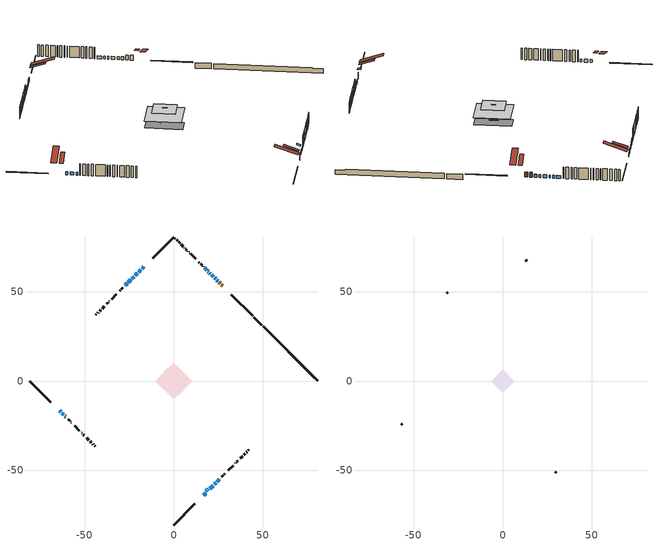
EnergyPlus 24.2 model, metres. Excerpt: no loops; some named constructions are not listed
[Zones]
conditioned space
 floor outside (Floor1 construction): -1.07,0 0,1.07 1.07,0 0,-1.07 z0.16
 floor adiabatic (AdiabaticFloorConstruction): -10.35,0 0,10.35 10.35,0 0,-10.35 z2.6
 floor foundation (Slab1 construction): -7.67,3.05 -3.05,7.67 7.67,-3.05 3.05,-7.67 z-2.13
 floor foundation (Slab1 construction 1): -2.7,0 0,2.7 2.7,0 0,-2.7 z-2.13
 wall outside (RimJoist1 construction): 0,-80.67 11.88,-68.79 / -80.67,0 -68.79,-11.88 / 0,80.67 -11.88,68.79 / 44.17,36.5 32.29,48.38 z0.16:0.46
 wall outside (AdiabaticWallConstruction 1): 27.42,53.25 26.62,54.05 / 25.96,54.71 25.35,55.32 z0.16:2.19
 wall outside (AdiabaticWallConstruction): -16.75,63.92 -17.76,62.92 z0.16:1.36; -18.41,62.26 -19.71,60.97 / -24.07,56.61 -25.36,55.31 / -26.02,54.66 -27.1,53.58 z0.16:2.23; -20.36,60.31 -21.56,59.11 / -22.21,58.46 -23.41,57.26 / -63.92,-16.75 -63.32,-17.35 / 24.7,55.98 24.1,56.58 / 23.44,57.23 22.84,57.83 / 22.19,58.49 21.18,59.49 / -62.67,-18 -61.66,-19.01 / 20.52,60.15 20.2,60.48 / -61.01,-19.67 -60.56,-20.11 / 19.54,61.13 19.18,61.49 / 18.53,62.15 17.23,63.44 / 20.27,-60.4 22.1,-58.57 / 22.76,-57.92 23.71,-56.96 z0.16:1.38; 16.75,-63.92 17.9,-62.77 z0.16:2.29; 24.37,-56.3 25.55,-55.12 z0.16:1
 wall outside (Wall10 construction): 26.21,-54.46 26.27,-54.4 / -59.91,-20.77 -59.85,-20.83 / -27.75,52.92 -27.81,52.86 / 16.58,64.1 16.52,64.16 z0.16:5.04
 wall outside (Wall11 construction): 26.93,-53.75 27.77,-52.91 / -59.19,-21.48 -58.35,-22.32 / -28.47,52.21 -29.31,51.37 / 15.86,64.81 15.02,65.65 z0.16:5.04
 wall outside (Wall12 construction): 28.42,-52.25 28.67,-52.01 / -57.69,-22.98 -57.45,-23.22 / -29.96,50.71 -30.21,50.47 / 14.36,66.31 14.12,66.55 z0.16:5.04
 wall outside (Wall1 construction): 30.6,-50.07 33.27,-47.4 / -55.52,-25.15 -52.85,-27.83 / -32.14,48.53 -34.81,45.86 / 12.19,68.49 9.52,71.16 z0.16:5.04
 wall outside (Wall2 construction): 33.93,-46.75 33.96,-46.71 / -52.19,-28.48 -52.15,-28.52 / -35.47,45.2 -35.5,45.17 / 8.86,71.81 8.82,71.85 z0.16:5.04
 wall outside (Wall3 construction): 34.62,-46.05 34.77,-45.9 / -51.5,-29.18 -51.34,-29.33 / -36.16,44.51 -36.31,44.36 / 8.17,72.51 8.01,72.66 z0.16:5.04
 wall outside (Wall4 construction): 35.43,-45.24 35.96,-44.71 / -50.69,-29.98 -50.15,-30.52 / -36.97,43.7 -37.51,43.17 / 7.36,73.32 6.82,73.85 z0.16:5.04
 wall outside (Wall5 construction): 36.62,-44.05 36.67,-44 / -49.5,-31.18 -49.44,-31.23 / -38.16,42.51 -38.21,42.46 / 6.16,74.51 6.11,74.56 z0.16:5.04
 wall outside (Wall6 construction): 37.33,-43.34 38.61,-42.06 / -48.79,-31.89 -47.5,-33.17 / -38.87,41.8 -40.15,40.52 / 5.46,75.22 4.17,76.5 z0.16:5.04
 wall outside (Wall7 construction): 39.27,-41.4 39.99,-40.69 / -46.85,-33.82 -46.13,-34.54 / -40.81,39.86 -41.53,39.14 / 3.52,77.16 2.8,77.87 z0.16:5.04
 wall outside (Wall8 construction): 40.64,-40.03 41.15,-39.52 / -45.47,-35.2 -44.96,-35.71 / -42.19,38.49 -42.69,37.98 / 2.14,78.53 1.63,79.04 z0.16:5.04
 wall outside (Wall9 construction): 41.81,-38.86 42.13,-38.54 / -44.31,-36.36 -43.99,-36.68 / -43.35,37.32 -43.67,37 / 0.98,79.7 0.66,80.02 z0.16:5.04
 wall foundation (FoundationWall1 construction): 50.01,30.66,-2.13 50.01,30.66,0.16 77.61,3.07,0.16 77.61,3.07,-0.14 80.67,0,-0.14 80.67,0,-2.13
 wall foundation (FoundationWall2 construction): 49.35,31.32 44.83,35.84 z-2.13:0.16
 window (WindowConstruction): -16.75,63.92 -17.76,62.92 z0.16:1.35
 window (WindowConstruction 6): -18.41,62.26 -19.71,60.97 z0.16:2.23
 window (WindowConstruction 7): -20.36,60.31 -21.56,59.11 z0.16:1.38
 window (WindowConstruction 8): -22.21,58.46 -23.41,57.26 z0.16:1.38
 window (WindowConstruction 9): -63.92,-16.75 -63.33,-17.35 z0.16:1.38
 window (WindowConstruction 10): 24.69,55.98 24.1,56.58 z0.16:1.38
 window (WindowConstruction 11): 23.44,57.23 22.84,57.83 z0.16:1.38
 window (WindowConstruction 12): -24.07,56.61 -25.36,55.31 z0.16:2.23
 window (WindowConstruction 1): -26.02,54.66 -27.09,53.58 z0.16:2.23
 window (WindowConstruction 13): 16.75,-63.92 17.9,-62.77 z0.16:2.29
 window (WindowConstruction 14): 22.19,58.49 21.18,59.49 z0.16:1.38
 window (WindowConstruction 15): -62.67,-18 -61.66,-19.01 z0.16:1.38
 window (WindowConstruction 17): 20.52,60.15 20.2,60.47 z0.16:1.38
 window (WindowConstruction 18): -61,-19.67 -60.56,-20.11 z0.16:1.38
 window (WindowConstruction 2): 19.54,61.13 19.18,61.49 z0.16:1.38
 window (WindowConstruction 3): 18.53,62.15 17.23,63.44 z0.16:1.38
 window (WindowConstruction 4): 20.27,-60.4 22.1,-58.57 z0.16:1.38
 window (WindowConstruction 16): 22.76,-57.92 23.71,-56.96 z0.16:1.38
 window (WindowConstruction 5): 24.37,-56.3 25.55,-55.12 z0.16:1
 door (Door): 27.42,53.25 26.62,54.05 z0.16:2.19
 door (Door 1): 25.96,54.71 25.35,55.32 z0.16:2.19
 ceiling adiabatic (AdiabaticFloorConstruction): 0,-10.35 10.35,0 0,10.35 -10.35,0 z2.6
 roof outside (Roof4 construction): 16.09,-64.58,5.04 11.73,-60.22,7.09 10.58,-61.37,7.09 14.94,-65.73,5.04; -64.58,-16.09,5.04 -60.22,-11.73,7.09 -61.37,-10.58,7.09 -65.73,-14.94,5.04; -16.09,64.58,5.04 -11.73,60.22,7.09 -10.58,61.37,7.09 -14.94,65.73,5.04; 28.08,52.59,5.04 23.72,48.23,7.09 24.87,47.09,7.09 29.23,51.44,5.04
 roof outside (AdiabaticRoofConstruction): 19.61,-61.06,5.04 18.61,-60.06,5.51 17.55,-61.11,5.51 18.56,-62.12,5.04
 skylight (SkylightConstruction): 19.61,-61.06,5.04 18.61,-60.06,5.51 17.56,-61.11,5.51 18.56,-62.12,5.04
attic - vented
 floor to conditioned space (Floor2 construction Reversed): -6.58,0 0,6.58 6.58,0 0,-6.58 z5.04
 floor to conditioned space (Floor3 construction Reversed): -1.37,0 0,1.37 1.37,0 0,-1.37 z5.04
 floor to conditioned space (Floor4 construction Reversed): -1.09,0 0,1.09 1.09,0 0,-1.09 z5.04
 wall outside (Wall15 construction): 29.32,-51.35 29.94,-50.73 / -56.79,-23.88 -56.17,-24.5 / -30.86,49.81 -31.48,49.19 / 13.46,67.21 12.84,67.83 z0.16:5.04
 roof outside (Roof1 construction): 14.29,-66.39,5.04 7.65,-59.75,8.16 5.91,-61.5,8.16 12.54,-68.13,5.04; -66.39,-14.29,5.04 -59.75,-7.65,8.16 -61.5,-5.91,8.16 -68.13,-12.54,5.04; -14.29,66.39,5.04 -7.65,59.75,8.16 -5.91,61.5,8.16 -12.54,68.13,5.04; 29.89,50.79,5.04 23.25,44.16,8.16 25,42.41,8.16 31.63,49.04,5.04
[Construction]
Floor2 construction: ceiling loosefill ins, ceiling stud and cavity, gypsum board
Floor3 construction: ceiling stud and cavity 1, gypsum board
Floor4 construction: ceiling stud and cavity 2, gypsum board
[EnergyManagementSystem:Sensor] Output:Variable or Output:Meter=Surface Inside Face Net Surface Thermal Radiation Heat Gain Energy
Name | Output:Variable or Output:Meter Index Key
s_surf_49 | Wall5:45
s_surf_5 | FoundationWall2
s_surf_50 | Wall6:135
s_surf_51 | Wall6:225
s_surf_52 | Wall6:315
s_surf_53 | Wall6:45
s_surf_54 | Wall7:135
s_surf_55 | Wall7:225
s_surf_56 | Wall7:315
s_surf_57 | Wall7:45
s_surf_58 | Wall8:135
s_surf_59 | Wall8:225
s_surf_6 | inferred conditioned ceiling
s_surf_60 | Wall8:315
s_surf_61 | Wall8:45
s_surf_62 | Wall9:135
s_surf_63 | Wall9:225
s_surf_64 | Wall9:315
s_surf_65 | Wall9:45
s_surf_7 | inferred conditioned floor
s_surf_8 | RimJoist1:135
s_surf_9 | RimJoist1:225
[EnergyManagementSystem:Actuator]
Name | Actuated Component Unique | Actuated Component Type | Actuated Component Control Type
fridge_schedule_act | fridge schedule | Schedule:Constant | Schedule Value
infil_flow_act | infil flow | Zone Infiltration | Air Exchange Flow Rate
mech_vent_house_fan_cfis_act | mech vent house fan cfis | ElectricEquipment | Electricity Rate
mech_vent_house_fan_latent_load_act | mech vent house fan latent load | OtherEquipment | Power Level
mech_vent_house_fan_sensible_load_act | mech vent house fan sensible load | OtherEquipment | Power Level
natural_vent_flow_act | natural vent flow | Zone Infiltration | Air Exchange Flow Rate
water_heater_ec_adj_act | water heater energy adjustment1 | OtherEquipment | Power Level
whole_house_fan_act | whole house fan | ElectricEquipment | Electricity Rate
whole_house_fan_flow_act | whole house fan flow | Zone Infiltration | Air Exchange Flow Rate
whole_house_fan_mix_act | whole house fan mix | ZoneMixing | Air Exchange Flow Rate
[EnergyManagementSystem:Program]
central_ac_and_furnace_supply_fan_disaggregate_program: Set central_ac_and_furnace_supply_fan_clg = 0; If central_ac_and_furnace_clg_coil_s > 0; Set central_ac_and_furnace_supply_fan_clg = central_ac_and_furnace_supply_fan_s; EndIf
central_ac_and_furnace_supply_fan_disaggregate_program_1: Set central_ac_and_furnace_supply_fan_primary_htg = 0; If central_ac_and_furnace_htg_coil_s > 0; Set central_ac_and_furnace_supply_fan_primary_htg = central_ac_and_furnace_supply_fan_s_1; EndIf
component_loads_program: Set loads_htg_walls = 0; Set loads_htg_rim_joists = 0; Set loads_htg_foundation_walls = 0; Set loads_htg_floors = 0; Set loads_htg_slabs = 0; Set loads_htg_ceilings = 0; Set loads_htg_roofs = 0; Set loads_htg_windows_conduction = 0; Set loads_htg_windows_solar = 0; Set loads_htg_doors = 0; Set loads_htg_skylights_conduction = 0; Set loads_htg_skylights_solar = 0; Set loads_htg_internal_mass = 0; Set loads_htg_intgains = 0; Set loads_htg_lighting = 0; Set loads_htg_infil = 0; Set loads_htg_mechvent = 0; Set loads_htg_natvent = 0; Set loads_htg_whf = 0; Set loads_htg_ducts = 0; Set loads_clg_walls = 0; Set loads_clg_rim_joists = 0; Set loads_clg_foundation_walls = 0; Set loads_clg_floors = 0; Set loads_clg_slabs = 0; Set loads_clg_ceilings = 0; Set loads_clg_roofs = 0; Set loads_clg_windows_conduction = 0; Set loads_clg_windows_solar = 0; Set loads_clg_doors = 0; Set loads_clg_skylights_conduction = 0; Set loads_clg_skylights_solar = 0; Set loads_clg_internal_mass = 0; Set loads_clg_intgains = 0; Set loads_clg_lighting = 0; Set loads_clg_infil = 0; Set loads_clg_mechvent = 0; Set loads_clg_natvent = 0; Set loads_clg_whf = 0; Set loads_clg_ducts = 0; Set hr_walls = 0; Set hr_walls = hr_walls + s_conv_18 + s_ig_18 + s_sol_18 + s_lgt_18 + s_surf_18; Set hr_walls = hr_walls + s_conv_19 + s_ig_19 + s_sol_19 + s_lgt_19 + s_surf_19; Set hr_walls = hr_walls + s_conv_20 + s_ig_20 + s_sol_20 + s_lgt_20 + s_surf_20; Set hr_walls = hr_walls + s_conv_21 + s_ig_21 + s_sol_21 + s_lgt_21 + s_surf_21; Set hr_walls = hr_walls + s_conv_22 + s_ig_22 + s_sol_22 + s_lgt_22 + s_surf_22; Set hr_walls = hr_walls + s_conv_23 + s_ig_23 + s_sol_23 + s_lgt_23 + s_surf_23; Set hr_walls = hr_walls + s_conv_24 + s_ig_24 + s_sol_24 + s_lgt_24 + s_surf_24; Set hr_walls = hr_walls + s_conv_25 + s_ig_25 + s_sol_25 + s_lgt_25 + s_surf_25; Set hr_walls = hr_walls + s_conv_26 + s_ig_26 + s_sol_26 + s_lgt_26 + s_surf_26; Set hr_walls = hr_walls + s_conv_27 + s_ig_27 + s_sol_27 + s_lgt_27 + s_surf_27; Set hr_walls = hr_walls + s_conv_28 + s_ig_28 + s_sol_28 + s_lgt_28 + s_surf_28; Set hr_walls = hr_walls + s_conv_29 + s_ig_29 + s_sol_29 + s_lgt_29 + s_surf_29; Set hr_walls = hr_walls + s_conv_30 + s_ig_30 + s_sol_30 + s_lgt_30 + s_surf_30; Set hr_walls = hr_walls + s_conv_31 + s_ig_31 + s_sol_31 + s_lgt_31 + s_surf_31; Set hr_walls = hr_walls + s_conv_32 + s_ig_32 + s_sol_32 + s_lgt_32 + s_surf_32; Set hr_walls = hr_walls + s_conv_33 + s_ig_33 + s_sol_33 + s_lgt_33 + s_surf_33; Set hr_walls = hr_walls + s_conv_34 + s_ig_34 + s_sol_34 + s_lgt_34 + s_surf_34; Set hr_walls = hr_walls + s_conv_35 + s_ig_35 + s_sol_35 + s_lgt_35 + s_surf_35; Set hr_walls = hr_walls + s_conv_36 + s_ig_36 + s_sol_36 + s_lgt_36 + s_surf_36; Set hr_walls = hr_walls + s_conv_37 + s_ig_37 + s_sol_37 + s_lgt_37 + s_surf_37; Set hr_walls = hr_walls + s_conv_38 + s_ig_38 + s_sol_38 + s_lgt_38 + s_surf_38; Set hr_walls = hr_walls + s_conv_39 + s_ig_39 + s_sol_39 + s_lgt_39 + s_surf_39; Set hr_walls = hr_walls + s_conv_40 + s_ig_40 + s_sol_40 + s_lgt_40 + s_surf_40; Set hr_walls = hr_walls + s_conv_41 + s_ig_41 + s_sol_41 + s_lgt_41 + s_surf_41; Set hr_walls = hr_walls + s_conv_42 + s_ig_42 + s_sol_42 + s_lgt_42 + s_surf_42; Set hr_walls = hr_walls + s_conv_43 + s_ig_43 + s_sol_43 + s_lgt_43 + s_surf_43; Set hr_walls = hr_walls + s_conv_44 + s_ig_44 + s_sol_44 + s_lgt_44 + s_surf_44; Set hr_walls = hr_walls + s_conv_45 + s_ig_45 + s_sol_45 + s_lgt_45 + s_surf_45; Set hr_walls = hr_walls + s_conv_46 + s_ig_46 + s_sol_46 + s_lgt_46 + s_surf_46; Set hr_walls = hr_walls + s_conv_47 + s_ig_47 + s_sol_47 + s_lgt_47 + s_surf_47; Set hr_walls = hr_walls + s_conv_48 + s_ig_48 + s_sol_48 + s_lgt_48 + s_surf_48; Set hr_walls = hr_walls + s_conv_49 + s_ig_49 + s_sol_49 + s_lgt_49 + s_surf_49; Set hr_walls = hr_walls + s_conv_50 + s_ig_50 + s_sol_50 + s_lgt_50 + s_surf_50; Set hr_walls = hr_walls + s_conv_51 + s_ig_51 + s_sol_51 + s_lgt_51 + s_surf_51; Set hr_walls = hr_walls + s_conv_52 + s_ig_52 + s_sol_52 + s_lgt_52 + s_surf_52; Set hr_walls = hr_walls + s_conv_53 + s_ig_53 + s_sol_53 + s_lgt_53 + s_surf_53; Set hr_walls = hr_walls + s_conv_54 + s_ig_54 + s_sol_54 + s_lgt_54 + s_surf_54; Set hr_walls = hr_walls + s_conv_55 + s_ig_55 + s_sol_55 + s_lgt_55 + s_surf_55; Set hr_walls = hr_walls + s_conv_56 + s_ig_56 + s_sol_56 + s_lgt_56 + s_surf_56; Set hr_walls = hr_walls + s_conv_57 + s_ig_57 + s_sol_57 + s_lgt_57 + s_surf_57; Set hr_walls = hr_walls + s_conv_58 + s_ig_58 + s_sol_58 + s_lgt_58 + s_surf_58; Set hr_walls = hr_walls + s_conv_59 + s_ig_59 + s_sol_59 + s_lgt_59 + s_surf_59; Set hr_walls = hr_walls + s_conv_60 + s_ig_60 + s_sol_60 + s_lgt_60 + s_surf_60; Set hr_walls = hr_walls + s_conv_61 + s_ig_61 + s_sol_61 + s_lgt_61 + s_surf_61; Set hr_walls = hr_walls + s_conv_62 + s_ig_62 + s_sol_62 + s_lgt_62 + s_surf_62; Set hr_walls = hr_walls + s_conv_63 + s_ig_63 + s_sol_63 + s_lgt_63 + s_surf_63; Set hr_walls = hr_walls + s_conv_64 + s_ig_64 + s_sol_64 + s_lgt_64 + s_surf_64; Set hr_walls = hr_walls + s_conv_65 + s_ig_65 + s_sol_65 + s_lgt_65 + s_surf_65; Set hr_rim_joists = 0; Set hr_rim_joists = hr_rim_joists + s_conv_8 + s_ig_8 + s_sol_8 + s_lgt_8 + s_surf_8; Set hr_rim_joists = hr_rim_joists + s_conv_9 + s_ig_9 + s_sol_9 + s_lgt_9 + s_surf_9; Set hr_rim_joists = hr_rim_joists + s_conv_10 + s_ig_10 + s_sol_10 + s_lgt_10 + s_surf_10; Set hr_rim_joists = hr_rim_joists + s_conv_11 + s_ig_11 + s_sol_11 + s_lgt_11 + s_surf_11; Set hr_foundation_walls = 0; Set hr_foundation_walls = hr_foundation_walls + s_conv_4 + s_ig_4 + s_sol_4 + s_lgt_4 + s_surf_4; Set hr_foundation_walls = hr_foundation_walls + s_conv_5 + s_ig_5 + s_sol_5 + s_lgt_5 + s_surf_5; Set hr_floors = 0; Set hr_floors = hr_floors + s_conv + s_ig + s_sol + s_lgt + s_surf; Set hr_slabs = 0; Set hr_slabs = hr_slabs + s_conv_16 + s_ig_16 + s_sol_16 + s_lgt_16 + s_surf_16; Set hr_slabs = hr_slabs + s_conv_17 + s_ig_17 + s_sol_17 + s_lgt_17 + s_surf_17; Set hr_ceilings = 0; Set hr_ceilings = hr_ceilings + s_conv_1 + s_ig_1 + s_sol_1 + s_lgt_1 + s_surf_1; Set hr_ceilings = hr_ceilings + s_conv_2 + s_ig_2 + s_sol_2 + s_lgt_2 + s_surf_2; Set hr_ceilings = hr_ceilings + s_conv_3 + s_ig_3 + s_sol_3 + s_lgt_3 + s_surf_3; Set hr_roofs = 0; Set hr_roofs = hr_roofs + s_conv_12 + s_ig_12 + s_sol_12 + s_lgt_12 + s_surf_12; Set hr_roofs = hr_roofs + s_conv_13 + s_ig_13 + s_sol_13 + s_lgt_13 + s_surf_13; Set hr_roofs = hr_roofs + s_conv_14 + s_ig_14 + s_sol_14 + s_lgt_14 + s_surf_14; Set hr_roofs = hr_roofs + s_conv_15 + s_ig_15 + s_sol_15 + s_lgt_15 + s_surf_15; Set hr_windows_conduction = 0; Set hr_windows_conduction = hr_windows_conduction + ss_conv_2; Set hr_windows_conduction = hr_windows_conduction + ss_ig_2; Set hr_windows_conduction = hr_windows_conduction + ss_surf_2; Set hr_windows_conduction = hr_windows_conduction + ss_conv_3; Set hr_windows_conduction = hr_windows_conduction + ss_ig_3; Set hr_windows_conduction = hr_windows_conduction + ss_surf_3; Set hr_windows_conduction = hr_windows_conduction + ss_conv_4; Set hr_windows_conduction = hr_windows_conduction + ss_ig_4; Set hr_windows_conduction = hr_windows_conduction + ss_surf_4; Set hr_windows_conduction = hr_windows_conduction + ss_conv_5; Set hr_windows_conduction = hr_windows_conduction + ss_ig_5; Set hr_windows_conduction = hr_windows_conduction + ss_surf_5; Set hr_windows_conduction = hr_windows_conduction + ss_conv_6; Set hr_windows_conduction = hr_windows_conduction + ss_ig_6; Set hr_windows_conduction = hr_windows_conduction + ss_surf_6; Set hr_windows_conduction = hr_windows_conduction + ss_conv_7; Set hr_windows_conduction = hr_windows_conduction + ss_ig_7; Set hr_windows_conduction = hr_windows_conduction + ss_surf_7; Set hr_windows_conduction = hr_windows_conduction + ss_conv_8; Set hr_windows_conduction = hr_windows_conduction + ss_ig_8; Set hr_windows_conduction = hr_windows_conduction + ss_surf_8; Set hr_windows_conduction = hr_windows_conduction + ss_conv_9; Set hr_windows_conduction = hr_windows_conduction + ss_ig_9; Set hr_windows_conduction = hr_windows_conduction + ss_surf_9; Set hr_windows_conduction = hr_windows_conduction + ss_conv_10; Set hr_windows_conduction = hr_windows_conduction + ss_ig_10; Set hr_windows_conduction = hr_windows_conduction + ss_surf_10; Set hr_windows_conduction = hr_windows_conduction + ss_conv_11; Set hr_windows_conduction = hr_windows_conduction + ss_ig_11; Set hr_windows_conduction = hr_windows_conduction + ss_surf_11; Set hr_windows_conduction = hr_windows_conduction + ss_conv_12; Set hr_windows_conduction = hr_windows_conduction + ss_ig_12; Set hr_windows_conduction = hr_windows_conduction + ss_surf_12; Set hr_windows_conduction = hr_windows_conduction + ss_conv_13; Set hr_windows_conduction = hr_windows_conduction + ss_ig_13; Set hr_windows_conduction = hr_windows_conduction + ss_surf_13; Set hr_windows_conduction = hr_windows_conduction + ss_conv_15; Set hr_windows_conduction = hr_windows_conduction + ss_ig_15; Set hr_windows_conduction = hr_windows_conduction + ss_surf_15; Set hr_windows_conduction = hr_windows_conduction + ss_conv_16; Set hr_windows_conduction = hr_windows_conduction + ss_ig_16; Set hr_windows_conduction = hr_windows_conduction + ss_surf_16; Set hr_windows_conduction = hr_windows_conduction + ss_conv_17; Set hr_windows_conduction = hr_windows_conduction + ss_ig_17; Set hr_windows_conduction = hr_windows_conduction + ss_surf_17; Set hr_windows_conduction = hr_windows_conduction + ss_conv_18; Set hr_windows_conduction = hr_windows_conduction + ss_ig_18; Set hr_windows_conduction = hr_windows_conduction + ss_surf_18; Set hr_windows_conduction = hr_windows_conduction + ss_conv_19; Set hr_windows_conduction = hr_windows_conduction + ss_ig_19; Set hr_windows_conduction = hr_windows_conduction + ss_surf_19; Set hr_windows_conduction = hr_windows_conduction + ss_conv_20; Set hr_windows_conduction = hr_windows_conduction + ss_ig_20; Set hr_windows_conduction = hr_windows_conduction + ss_surf_20; Set hr_windows_conduction = hr_windows_conduction + ss_conv_21; Set hr_windows_conduction = hr_windows_conduction + ss_ig_21; Set hr_windows_conduction = hr_windows_conduction + ss_surf_21; Set hr_windows_solar = 0; Set hr_windows_solar = hr_windows_solar - ss_trans_in * ZoneTimestep * 3600 + ss_back_out * ZoneTimestep * 3600 + ss_trans_out * ZoneTimestep * 3600; Set hr_windows_solar = hr_windows_solar - ss_trans_in_1 * ZoneTimestep * 3600 + ss_back_out_1 * ZoneTimestep * 3600 + ss_trans_out_1 * ZoneTimestep * 3600; Set hr_windows_solar = hr_windows_solar - ss_trans_in_2 * ZoneTimestep * 3600 + ss_back_out_2 * ZoneTimestep * 3600 + ss_trans_out_2 * ZoneTimestep * 3600; Set hr_windows_solar = hr_windows_solar - ss_trans_in_3 * ZoneTimestep * 3600 + ss_back_out_3 * ZoneTimestep * 3600 + ss_trans_out_3 * ZoneTimestep * 3600; Set hr_windows_solar = hr_windows_solar - ss_trans_in_4 * ZoneTimestep * 3600 + ss_back_out_4 * ZoneTimestep * 3600 + ss_trans_out_4 * ZoneTimestep * 3600; Set hr_windows_solar = hr_windows_solar - ss_trans_in_5 * ZoneTimestep * 3600 + ss_back_out_5 * ZoneTimestep * 3600 + ss_trans_out_5 * ZoneTimestep * 3600; Set hr_windows_solar = hr_windows_solar - ss_trans_in_6 * ZoneTimestep * 3600 + ss_back_out_6 * ZoneTimestep * 3600 + ss_trans_out_6 * ZoneTimestep * 3600; Set hr_windows_solar = hr_windows_solar - ss_trans_in_7 * ZoneTimestep * 3600 + ss_back_out_7 * ZoneTimestep * 3600 + ss_trans_out_7 * ZoneTimestep * 3600; Set hr_windows_solar = hr_windows_solar - ss_trans_in_8 * ZoneTimestep * 3600 + ss_back_out_8 * ZoneTimestep * 3600 + ss_trans_out_8 * ZoneTimestep * 3600; Set hr_windows_solar = hr_windows_solar - ss_trans_in_9 * ZoneTimestep * 3600 + ss_back_out_9 * ZoneTimestep * 3600 + ss_trans_out_9 * ZoneTimestep * 3600; Set hr_windows_solar = hr_windows_solar - ss_trans_in_10 * ZoneTimestep * 3600 + ss_back_out_10 * ZoneTimestep * 3600 + ss_trans_out_10 * ZoneTimestep * 3600; Set hr_windows_solar = hr_windows_solar - ss_trans_in_11 * ZoneTimestep * 3600 + ss_back_out_11 * ZoneTimestep * 3600 + ss_trans_out_11 * ZoneTimestep * 3600; Set hr_windows_solar = hr_windows_solar - ss_trans_in_13 * ZoneTimestep * 3600 + ss_back_out_13 * ZoneTimestep * 3600 + ss_trans_out_13 * ZoneTimestep * 3600; Set hr_windows_solar = hr_windows_solar - ss_trans_in_14 * ZoneTimestep * 3600 + ss_back_out_14 * ZoneTimestep * 3600 + ss_trans_out_14 * ZoneTimestep * 3600; Set hr_windows_solar = hr_windows_solar - ss_trans_in_15 * ZoneTimestep * 3600 + ss_back_out_15 * ZoneTimestep * 3600 + ss_trans_out_15 * ZoneTimestep * 3600; Set hr_windows_solar = hr_windows_solar - ss_trans_in_16 * ZoneTimestep * 3600 + ss_back_out_16 * ZoneTimestep * 3600 + ss_trans_out_16 * ZoneTimestep * 3600; Set hr_windows_solar = hr_windows_solar - ss_trans_in_17 * ZoneTimestep * 3600 + ss_back_out_17 * ZoneTimestep * 3600 + ss_trans_out_17 * ZoneTimestep * 3600; Set hr_windows_solar = hr_windows_solar - ss_trans_in_18 * ZoneTimestep * 3600 + ss_back_out_18 * ZoneTimestep * 3600 + ss_trans_out_18 * ZoneTimestep * 3600; Set hr_windows_solar = hr_windows_solar - ss_trans_in_19 * ZoneTimestep * 3600 + ss_back_out_19 * ZoneTimestep * 3600 + ss_trans_out_19 * ZoneTimestep * 3600; Set hr_doors = 0; Set hr_doors = hr_doors + ss_sol; Set hr_doors = hr_doors + ss_lgt; Set hr_doors = hr_doors + ss_conv; Set hr_doors = hr_doors + ss_ig; Set hr_doors = hr_doors + ss_surf; Set hr_doors = hr_doors + ss_sol_1; Set hr_doors = hr_doors + ss_lgt_1; Set hr_doors = hr_doors + ss_conv_1; Set hr_doors = hr_doors + ss_ig_1; Set hr_doors = hr_doors + ss_surf_1; Set hr_skylights_conduction = 0; Set hr_skylights_conduction = hr_skylights_conduction + ss_conv_14; Set hr_skylights_conduction = hr_skylights_conduction + ss_ig_14; Set hr_skylights_conduction = hr_skylights_conduction + ss_surf_14; Set hr_skylights_solar = 0; Set hr_skylights_solar = hr_skylights_solar - ss_trans_in_12 * ZoneTimestep * 3600 + ss_back_out_12 * ZoneTimestep * 3600 + ss_trans_out_12 * ZoneTimestep * 3600; Set hr_internal_mass = 0; Set hr_internal_mass = hr_internal_mass + s_conv_6 + s_ig_6 + s_sol_6 + s_lgt_6 + s_surf_6; Set hr_internal_mass = hr_internal_mass + s_conv_7 + s_ig_7 + s_sol_7 + s_lgt_7 + s_surf_7; Set hr_internal_mass = hr_internal_mass + im_conv + im_ig + im_sol + im_lgt + im_surf; Set hr_internal_mass = hr_internal_mass + im_conv_1 + im_ig_1 + im_sol_1 + im_lgt_1 + im_surf_1; Set hr_intgains = 0; Set hr_intgains = hr_intgains - ig_ee_conv - ig_ee_rad - ig_ee_conv_1 - ig_ee_rad_1 - ig_ee_conv_2 - ig_ee_rad_2 - ig_ee_conv_3 - ig_ee_rad_3 - ig_ee_conv_4 - ig_ee_rad_4 - ig_ee_conv_5 - ig_ee_rad_5 - ig_ee_conv_6 - ig_ee_rad_6 - ig_oe_conv - ig_oe_rad - ig_oe_conv_1 - ig_oe_rad_1 - ig_oe_conv_2 - ig_oe_rad_2 - ig_oe_conv_3 - ig_oe_rad_3 - ig_oe_conv_4 - ig_oe_rad_4 - ig_ppl_conv - ig_ppl_rad; Set hr_lighting = 0; Set hr_lighting = hr_lighting - ig_lgt_conv - ig_lgt_rad - ig_lgt_vis; Set hr_infil = 0; Set hr_infil = hr_infil - airflow_gain + airflow_loss; Set hr_natvent = 0; Set hr_natvent = hr_natvent - airflow_gain_1 + airflow_loss_1; Set hr_whf = 0; Set hr_whf = hr_whf - airflow_gain_2 + airflow_loss_2; Set hr_mechvent = 0; Set hr_mechvent = hr_mechvent - mv_conv - mv_rad - mv_conv_1 - mv_rad_1 - mv_conv_2 - mv_rad_2 - mv_conv_3 - mv_rad_3 - mv_conv_4 - mv_rad_4 - mv_conv_5 - mv_rad_5 - mv_conv_6 - mv_rad_6 - mv_conv_7 - mv_rad_7; Set hr_ducts = 0; Set hr_intgains = hr_intgains + dhw_loss * (0.64*(1-dhw_rtf) + 1.0*dhw_rtf); Set htg_mode = 0; Set clg_mode = 0; If (htg_load_cond > 0); Set htg_mode = 1.0; ElseIf (clg_load_cond > 0); Set clg_mode = 1.0; Else; Set htg_season = 0; Set clg_season = 0; If ((DayOfYear >= 1) && (DayOfYear <= 365)); Set clg_season = 1; EndIf; If ((DayOfYear >= 1) && (DayOfYear <= 365)); Set htg_season = 1; EndIf; If ((airflow_gain_1 <> 0) || (airflow_loss_1 <> 0)) && (clg_season == 1); Set clg_mode = 1.0; ElseIf ((airflow_gain_2 <> 0) || (airflow_loss_2 <> 0)) && (clg_season == 1); Set clg_mode = 1.0; Else; Set Tmid_setpoint = (htg_sp_s_1 + clg_sp_s_1) / 2; If (tin_s_1 > Tmid_setpoint) && (clg_season == 1); Set clg_mode = 1.0; ElseIf (tin_s_1 < Tmid_setpoint) && (htg_season == 1); Set htg_mode = 1.0; EndIf; EndIf; EndIf; Set loads_htg_walls = loads_htg_walls + (hr_walls * htg_mode * 1); Set loads_htg_rim_joists = loads_htg_rim_joists + (hr_rim_joists * htg_mode * 1); Set loads_htg_foundation_walls = loads_htg_foundation_walls + (hr_foundation_walls * htg_mode * 1); Set loads_htg_floors = loads_htg_floors + (hr_floors * htg_mode * 1); Set loads_htg_slabs = loads_htg_slabs + (hr_slabs * htg_mode * 1); Set loads_htg_ceilings = loads_htg_ceilings + (hr_ceilings * htg_mode * 1); Set loads_htg_roofs = loads_htg_roofs + (hr_roofs * htg_mode * 1); Set loads_htg_windows_conduction = loads_htg_windows_conduction + (hr_windows_conduction * htg_mode * 1); Set loads_htg_windows_solar = loads_htg_windows_solar + (hr_windows_solar * htg_mode * 1); Set loads_htg_doors = loads_htg_doors + (hr_doors * htg_mode * 1); Set loads_htg_skylights_conduction = loads_htg_skylights_conduction + (hr_skylights_conduction * htg_mode * 1); Set loads_htg_skylights_solar = loads_htg_skylights_solar + (hr_skylights_solar * htg_mode * 1); Set loads_htg_internal_mass = loads_htg_internal_mass + (hr_internal_mass * htg_mode * 1); Set loads_htg_intgains = loads_htg_intgains + (hr_intgains * htg_mode * 1); Set loads_htg_lighting = loads_htg_lighting + (hr_lighting * htg_mode * 1); Set loads_htg_infil = loads_htg_infil + (hr_infil * htg_mode * 1); Set loads_htg_mechvent = loads_htg_mechvent + (hr_mechvent * htg_mode * 1); Set loads_htg_natvent = loads_htg_natvent + (hr_natvent * htg_mode * 1); Set loads_htg_whf = loads_htg_whf + (hr_whf * htg_mode * 1); Set loads_htg_ducts = loads_htg_ducts + (hr_ducts * htg_mode * 1); Set loads_clg_walls = loads_clg_walls + (-hr_walls * clg_mode * 1); Set loads_clg_rim_joists = loads_clg_rim_joists + (-hr_rim_joists * clg_mode * 1); Set loads_clg_foundation_walls = loads_clg_foundation_walls + (-hr_foundation_walls * clg_mode * 1); Set loads_clg_floors = loads_clg_floors + (-hr_floors * clg_mode * 1); Set loads_clg_slabs = loads_clg_slabs + (-hr_slabs * clg_mode * 1); Set loads_clg_ceilings = loads_clg_ceilings + (-hr_ceilings * clg_mode * 1); Set loads_clg_roofs = loads_clg_roofs + (-hr_roofs * clg_mode * 1); Set loads_clg_windows_conduction = loads_clg_windows_conduction + (-hr_windows_conduction * clg_mode * 1); Set loads_clg_windows_solar = loads_clg_windows_solar + (-hr_windows_solar * clg_mode * 1); Set loads_clg_doors = loads_clg_doors + (-hr_doors * clg_mode * 1); Set loads_clg_skylights_conduction = loads_clg_skylights_conduction + (-hr_skylights_conduction * clg_mode * 1); Set loads_clg_skylights_solar = loads_clg_skylights_solar + (-hr_skylights_solar * clg_mode * 1); Set loads_clg_internal_mass = loads_clg_internal_mass + (-hr_internal_mass * clg_mode * 1); Set loads_clg_intgains = loads_clg_intgains + (-hr_intgains * clg_mode * 1); Set loads_clg_lighting = loads_clg_lighting + (-hr_lighting * clg_mode * 1); Set loads_clg_infil = loads_clg_infil + (-hr_infil * clg_mode * 1); Set loads_clg_mechvent = loads_clg_mechvent + (-hr_mechvent * clg_mode * 1); Set loads_clg_natvent = loads_clg_natvent + (-hr_natvent * clg_mode * 1); Set loads_clg_whf = loads_clg_whf + (-hr_whf * clg_mode * 1); Set loads_clg_ducts = loads_clg_ducts + (-hr_ducts * clg_mode * 1)
fridge_schedule_program: Set Tin = fridge_tin_s*(9.0/5.0)+32.0; Set fridge_schedule_act = 0; If (Hour == 0); Set fridge_schedule_act = (-0.487+0.019*Tin); ElseIf (Hour == 1); Set fridge_schedule_act = (-0.34+0.016*Tin); ElseIf (Hour == 2); Set fridge_schedule_act = (-0.37+0.017*Tin); ElseIf (Hour == 3); Set fridge_schedule_act = (-0.361+0.016*Tin); ElseIf (Hour == 4); Set fridge_schedule_act = (-0.515+0.018*Tin); ElseIf (Hour == 5); Set fridge_schedule_act = (-0.684+0.021*Tin); ElseIf (Hour == 6); Set fridge_schedule_act = (-0.471+0.019*Tin); ElseIf (Hour == 7); Set fridge_schedule_act = (-0.159+0.015*Tin); ElseIf (Hour == 8); Set fridge_schedule_act = (-0.079+0.015*Tin); ElseIf (Hour == 9); Set fridge_schedule_act = (-0.417+0.019*Tin); ElseIf (Hour == 10); Set fridge_schedule_act = (-0.411+0.018*Tin); ElseIf (Hour == 11); Set fridge_schedule_act = (-0.386+0.018*Tin); ElseIf (Hour == 12); Set fridge_schedule_act = (-0.24+0.016*Tin); ElseIf (Hour == 13); Set fridge_schedule_act = (-0.314+0.017*Tin); ElseIf (Hour == 14); Set fridge_schedule_act = (-0.16+0.015*Tin); ElseIf (Hour == 15); Set fridge_schedule_act = (-0.121+0.015*Tin); ElseIf (Hour == 16); Set fridge_schedule_act = (-0.469+0.02*Tin); ElseIf (Hour == 17); Set fridge_schedule_act = (-0.412+0.02*Tin); ElseIf (Hour == 18); Set fridge_schedule_act = (-0.091+0.017*Tin); ElseIf (Hour == 19); Set fridge_schedule_act = (0.077+0.014*Tin); ElseIf (Hour == 20); Set fridge_schedule_act = (-0.118+0.016*Tin); ElseIf (Hour == 21); Set fridge_schedule_act = (-0.247+0.017*Tin); ElseIf (Hour == 22); Set fridge_schedule_act = (-0.445+0.019*Tin); ElseIf (Hour == 23); Set fridge_schedule_act = (-0.544+0.02*Tin); EndIf
infil_program: Set p_m = 0.14; Set p_s = 0.22; Set s_m = 270; Set s_s = 370; Set z_m = 9.99744; Set z_s = 5.740174399153669; Set f_t = (((s_m/z_m)^p_m)*((z_s/s_s)^p_s)); Set Tdiff = tin_s-tout_s; Set dT = @Abs Tdiff; Set c = 0.0625; Set Cs = 0.1023; Set Cw = 0.145; Set n = 0.65; Set sft = (f_t*0.54); Set temp1 = ((c*Cw)*((sft*site_vw_s)^(2*n)))^2; Set Qinf = (((c*Cs*(dT^n))^2)+temp1)^0.5; Set Qinf = (@Max Qinf 0); Set mech_vent_house_fan_sensible_load_act = 0.0; Set mech_vent_house_fan_latent_load_act = 0.0; Set OASupInPb = out_pb_s; Set OASupInTemp = tout_s; Set OASupInW = out_wt_s; Set OASupRho = (@RhoAirFnPbTdbW OASupInPb OASupInTemp OASupInW); Set OASupCp = (@CpAirFnW OASupInW); Set OASupInEnth = (@HFnTdbW OASupInTemp OASupInW); Set ZoneTemp = tin_s; Set ZoneW = win_s; Set ZoneCp = (@CpAirFnW ZoneW); Set ZoneAirEnth = (@HFnTdbW ZoneTemp ZoneW); Set mech_vent_house_fan_cfis_act = 0.0; Set QWHV_cfis_sup = 0.0; Set QWHV_cfis_suppl_sup = 0.0; Set QWHV_cfis_suppl_exh = 0.0; Set Qrange = 0; Set Qrange = Qrange + 0.075 * mech_vent_range_fan_0_sch_s; Set Qbath = 0; Set Qbath = Qbath + 0.033 * mech_vent_bath_fan_0_sch_s; Set Qbath = Qbath + 0.033 * mech_vent_bath_fan_1_sch_s; Set Qbath = Qbath + 0.033 * mech_vent_bath_fan_2_sch_s; Set Qdryer = 0; Set Qdryer = Qdryer + 0.00308 * clothes_dryer_exhaust_0_sch_s; Set QWHV_sup = 0.0; Set QWHV_exh = 0.0; Set Qsupply = QWHV_sup + QWHV_cfis_sup + QWHV_cfis_suppl_sup; Set Qexhaust = Qrange + Qbath + Qdryer + QWHV_exh + QWHV_cfis_suppl_exh; Set Qfan = (@Max Qexhaust Qsupply); Set Qducts = 0; If Qducts < 0; Set Qsupply = Qsupply - Qducts; Else; Set Qexhaust = Qexhaust + Qducts; EndIf; Set Qfan_with_ducts = (@Max Qexhaust Qsupply); Set Qimb = (@Abs (Qsupply - Qexhaust)); If Qinf + Qimb > 0; Set Qtot = Qfan_with_ducts + (Qinf^2) / (Qinf + Qimb); Else; Set Qtot = Qfan_with_ducts; EndIf; Set Qinf_adj = Qtot - Qfan; Set infil_flow_act = Qinf_adj; Set infil_program_Qinf = Qinf_adj; Set infil_program_Qfan = Qfan; Set Qload = Qfan; Set Effectiveness_Sens = 0.0; Set Effectiveness_Lat = 0.0; Set Fan_MFR = Qload * OASupRho; Set ZoneInEnth = OASupInEnth; Set ZoneInTemp = OASupInTemp; Set FanTotalToCond = Fan_MFR * (ZoneInEnth - ZoneAirEnth); Set FanSensToCond = Fan_MFR * ZoneCp * (ZoneInTemp - ZoneTemp); Set FanLatToCond = FanTotalToCond - FanSensToCond; Set mech_vent_house_fan_sensible_load_act = mech_vent_house_fan_sensible_load_act + FanSensToCond; Set mech_vent_house_fan_latent_load_act = mech_vent_house_fan_latent_load_act + FanLatToCond
natural_vent_program: Set Tin = tin_s; Set Tout = tout_s; Set Wout = out_wt_s; Set Pbar = out_pb_s; Set Phiout = (@RhFnTdbWPb Tout Wout Pbar); Set MaxHR = 0.0115; Set Tnvsp = (htg_sp_s + clg_sp_s) / 2; Set NVavail = natural_vent_s; Set ClgSsnAvail = cool_season; Set Qnv = 0; Set Qwhf = 0; Set whole_house_fan_mix_act = 0; Set whole_house_fan_act = 0; If ((Wout < MaxHR) && (Tin > Tout) && (Tin > Tnvsp) && (ClgSsnAvail > 0)); Set WHF_Flow = 0; Set Adj = (Tin-Tnvsp)/(Tin-Tout); Set Adj = (@Min Adj 1); Set Adj = (@Max Adj 0); If (WHF_Flow > 0); Set Qwhf = WHF_Flow*Adj; Set whole_house_fan_mix_act = WHF_Flow*Adj; Set WHF_W = 0; Set whole_house_fan_act = WHF_W*Adj; ElseIf (NVavail > 0); Set NVArea = 0.0; Set Cs = 0.0002111267396054486; Set Cw = 3.4014786229508077e-05; Set Tdiff = Tin-Tout; Set dT = (@Abs Tdiff); Set Vwind = site_vw_s; Set SGNV = NVArea*Adj*((((Cs*dT)+(Cw*(Vwind^2)))^0.5)/1000); Set MaxNV = 5.117223871338241; Set Qnv = (@Min SGNV MaxNV); EndIf; EndIf; Set natural_vent_flow_act = Qnv; Set whole_house_fan_flow_act = Qwhf; Set natural_vent_program_Qnv = Qnv; Set natural_vent_program_Qwhf = Qwhf
total_airflows_program: Set total_infil_flow_rate = 0; Set total_mechvent_flow_rate = 0; Set total_natvent_flow_rate = 0; Set total_whf_flow_rate = 0; Set total_infil_flow_rate = total_infil_flow_rate + (infil_program_Qinf * 1); Set total_mechvent_flow_rate = total_mechvent_flow_rate + (infil_program_Qfan * 1); Set total_natvent_flow_rate = total_natvent_flow_rate + (natural_vent_program_Qnv * 1); Set total_whf_flow_rate = total_whf_flow_rate + (natural_vent_program_Qwhf * 1)
total_loads_program: Set loads_htg_tot = 0; Set loads_clg_tot = 0; If htg_load_cond > 0; Set loads_htg_tot = loads_htg_tot + (htg_load_cond - clg_load_cond) * 1.0; EndIf; Set loads_htg_tot = (@Max loads_htg_tot 0); If clg_load_cond > 0; Set loads_clg_tot = loads_clg_tot + (clg_load_cond - htg_load_cond) * 1.0; EndIf; Set loads_clg_tot = (@Max loads_clg_tot 0)
unit_heater_supply_fan_disaggregate_program: Set unit_heater_supply_fan_primary_htg = 0; If unit_heater_htg_coil_s > 0; Set unit_heater_supply_fan_primary_htg = unit_heater_supply_fan_s; EndIf
unmet_hours_program: Set htg_unmet_hours = 0; Set clg_unmet_hours = 0; Set unit_htg_unmet_hours = 0; If ((DayOfYear >= 1) && (DayOfYear <= 365)); Set unit_htg_unmet_hours = unit_htg_unmet_hours + conditioned_space_htg_unmet_s; If unit_htg_unmet_hours > htg_unmet_hours; Set htg_unmet_hours = unit_htg_unmet_hours; EndIf; EndIf; Set unit_clg_unmet_hours = 0; If ((DayOfYear >= 1) && (DayOfYear <= 365)); Set unit_clg_unmet_hours = unit_clg_unmet_hours + conditioned_space_clg_unmet_s; If unit_clg_unmet_hours > clg_unmet_hours; Set clg_unmet_hours = unit_clg_unmet_hours; EndIf; EndIf
water_heater_EC_adj: If WarmupFlag == 0; Set dhw_e_cons = water_heater_energy + water_heater_on_cycle_parasitic + water_heater_off_cycle_parasitic; Set water_heater_ec_adj_act = 0.0 * dhw_e_cons / 1; EndIf
[EnergyManagementSystem:ProgramCallingManager]
central_ac_and_furnace_supply_fan_disaggregate_program_calling_manager: EndOfSystemTimestepBeforeHVACReporting; central_ac_and_furnace_supply_fan_disaggregate_program
central_ac_and_furnace_supply_fan_disaggregate_program_calling_manager 1: EndOfSystemTimestepBeforeHVACReporting; central_ac_and_furnace_supply_fan_disaggregate_program_1
component_loads_program_calling_manager: EndOfZoneTimestepAfterZoneReporting; component_loads_program
fridge_schedule_program_calling_manager: BeginZoneTimestepAfterInitHeatBalance; fridge_schedule_program
infil_program_calling_manager: BeginZoneTimestepAfterInitHeatBalance; infil_program
natural_vent_program_calling_manager: BeginZoneTimestepAfterInitHeatBalance; natural_vent_program
total_airflows_program_calling_manager: EndOfZoneTimestepAfterZoneReporting; total_airflows_program
total_loads_program_calling_manager: EndOfZoneTimestepAfterZoneReporting; total_loads_program
unit_heater_supply_fan_disaggregate_program_calling_manager: EndOfSystemTimestepBeforeHVACReporting; unit_heater_supply_fan_disaggregate_program
unmet_hours_program_calling_manager: EndOfZoneTimestepBeforeZoneReporting; unmet_hours_program
water_heater_EC_adj_ProgramManager: EndOfSystemTimestepBeforeHVACReporting; water_heater_EC_adj
[EnergyManagementSystem:OutputVariable] Type of Data in Variable=Summed
Name | EMS Variable | Update Frequency | EMS Program or Subroutine | Units
central ac and furnace supply fan disaggregate clg | central_ac_and_furnace_supply_fan_clg | SystemTimestep | central_ac_and_furnace_supply_fan_disaggregate_program | J
central ac and furnace supply fan disaggregate htg primary | central_ac_and_furnace_supply_fan_primary_htg | SystemTimestep | central_ac_and_furnace_supply_fan_disaggregate_program_1 | J
unit heater supply fan disaggregate htg primary | unit_heater_supply_fan_primary_htg | SystemTimestep | unit_heater_supply_fan_disaggregate_program | J
loads_htg_tot_peakload_outvar; loads_htg_tot_annual_outvar; Energy Management System Output Variable 1; Energy Management System Output Variable 45 | loads_htg_tot | ZoneTimestep | total_loads_program | J
loads_clg_tot_peakload_outvar; loads_clg_tot_annual_outvar; Energy Management System Output Variable 2; Energy Management System Output Variable 46 | loads_clg_tot | ZoneTimestep | total_loads_program | J
htg_unmet_hours_annual_outvar; Energy Management System Output Variable 3 | htg_unmet_hours | ZoneTimestep | unmet_hours_program | hr
clg_unmet_hours_annual_outvar; Energy Management System Output Variable 4 | clg_unmet_hours | ZoneTimestep | unmet_hours_program | hr
loads_htg_roofs_annual_outvar; Energy Management System Output Variable 5 | loads_htg_roofs | ZoneTimestep | component_loads_program | J
loads_htg_ceilings_annual_outvar; Energy Management System Output Variable 6 | loads_htg_ceilings | ZoneTimestep | component_loads_program | J
loads_htg_walls_annual_outvar; Energy Management System Output Variable 7 | loads_htg_walls | ZoneTimestep | component_loads_program | J
loads_htg_rim_joists_annual_outvar; Energy Management System Output Variable 8 | loads_htg_rim_joists | ZoneTimestep | component_loads_program | J
loads_htg_foundation_walls_annual_outvar; Energy Management System Output Variable 9 | loads_htg_foundation_walls | ZoneTimestep | component_loads_program | J
loads_htg_doors_annual_outvar; Energy Management System Output Variable 10 | loads_htg_doors | ZoneTimestep | component_loads_program | J
loads_htg_windows_conduction_annual_outvar; Energy Management System Output Variable 11 | loads_htg_windows_conduction | ZoneTimestep | component_loads_program | J
loads_htg_windows_solar_annual_outvar; Energy Management System Output Variable 12 | loads_htg_windows_solar | ZoneTimestep | component_loads_program | J
loads_htg_skylights_conduction_annual_outvar; Energy Management System Output Variable 13 | loads_htg_skylights_conduction | ZoneTimestep | component_loads_program | J
loads_htg_skylights_solar_annual_outvar; Energy Management System Output Variable 14 | loads_htg_skylights_solar | ZoneTimestep | component_loads_program | J
loads_htg_floors_annual_outvar; Energy Management System Output Variable 15 | loads_htg_floors | ZoneTimestep | component_loads_program | J
loads_htg_slabs_annual_outvar; Energy Management System Output Variable 16 | loads_htg_slabs | ZoneTimestep | component_loads_program | J
loads_htg_internal_mass_annual_outvar; Energy Management System Output Variable 17 | loads_htg_internal_mass | ZoneTimestep | component_loads_program | J
loads_htg_infil_annual_outvar; Energy Management System Output Variable 18 | loads_htg_infil | ZoneTimestep | component_loads_program | J
loads_htg_natvent_annual_outvar; Energy Management System Output Variable 19 | loads_htg_natvent | ZoneTimestep | component_loads_program | J
loads_htg_mechvent_annual_outvar; Energy Management System Output Variable 20 | loads_htg_mechvent | ZoneTimestep | component_loads_program | J
loads_htg_whf_annual_outvar; Energy Management System Output Variable 21 | loads_htg_whf | ZoneTimestep | component_loads_program | J
loads_htg_ducts_annual_outvar; Energy Management System Output Variable 22 | loads_htg_ducts | ZoneTimestep | component_loads_program | J
loads_htg_intgains_annual_outvar; Energy Management System Output Variable 23 | loads_htg_intgains | ZoneTimestep | component_loads_program | J
loads_htg_lighting_annual_outvar; Energy Management System Output Variable 24 | loads_htg_lighting | ZoneTimestep | component_loads_program | J
loads_clg_roofs_annual_outvar; Energy Management System Output Variable 25 | loads_clg_roofs | ZoneTimestep | component_loads_program | J
loads_clg_ceilings_annual_outvar; Energy Management System Output Variable 26 | loads_clg_ceilings | ZoneTimestep | component_loads_program | J
loads_clg_walls_annual_outvar; Energy Management System Output Variable 27 | loads_clg_walls | ZoneTimestep | component_loads_program | J
loads_clg_rim_joists_annual_outvar; Energy Management System Output Variable 28 | loads_clg_rim_joists | ZoneTimestep | component_loads_program | J
loads_clg_foundation_walls_annual_outvar; Energy Management System Output Variable 29 | loads_clg_foundation_walls | ZoneTimestep | component_loads_program | J
loads_clg_doors_annual_outvar; Energy Management System Output Variable 30 | loads_clg_doors | ZoneTimestep | component_loads_program | J
loads_clg_windows_conduction_annual_outvar; Energy Management System Output Variable 31 | loads_clg_windows_conduction | ZoneTimestep | component_loads_program | J
loads_clg_windows_solar_annual_outvar; Energy Management System Output Variable 32 | loads_clg_windows_solar | ZoneTimestep | component_loads_program | J
loads_clg_skylights_conduction_annual_outvar; Energy Management System Output Variable 33 | loads_clg_skylights_conduction | ZoneTimestep | component_loads_program | J
loads_clg_skylights_solar_annual_outvar; Energy Management System Output Variable 34 | loads_clg_skylights_solar | ZoneTimestep | component_loads_program | J
loads_clg_floors_annual_outvar; Energy Management System Output Variable 35 | loads_clg_floors | ZoneTimestep | component_loads_program | J
loads_clg_slabs_annual_outvar; Energy Management System Output Variable 36 | loads_clg_slabs | ZoneTimestep | component_loads_program | J
loads_clg_internal_mass_annual_outvar; Energy Management System Output Variable 37 | loads_clg_internal_mass | ZoneTimestep | component_loads_program | J
loads_clg_infil_annual_outvar; Energy Management System Output Variable 38 | loads_clg_infil | ZoneTimestep | component_loads_program | J
loads_clg_natvent_annual_outvar; Energy Management System Output Variable 39 | loads_clg_natvent | ZoneTimestep | component_loads_program | J
loads_clg_mechvent_annual_outvar; Energy Management System Output Variable 40 | loads_clg_mechvent | ZoneTimestep | component_loads_program | J
loads_clg_whf_annual_outvar; Energy Management System Output Variable 41 | loads_clg_whf | ZoneTimestep | component_loads_program | J
loads_clg_ducts_annual_outvar; Energy Management System Output Variable 42 | loads_clg_ducts | ZoneTimestep | component_loads_program | J
loads_clg_intgains_annual_outvar; Energy Management System Output Variable 43 | loads_clg_intgains | ZoneTimestep | component_loads_program | J
loads_clg_lighting_annual_outvar; Energy Management System Output Variable 44 | loads_clg_lighting | ZoneTimestep | component_loads_program | J
[Schedule:Day:Interval]
interior lighting schedule day: No, 01:00, 0.108182, 04:00, 0.0901515, 05:00, 0.0991667, 06:00, 0.162273, 07:00, 0.270455, 08:00, 0.342576, 10:00, 0.369621, 11:00, 0.351591, 12:00, 0.333561, 13:00, 0.324545, 14:00, 0.31553, 15:00, 0.333561, 16:00, 0.369621, 17:00, 0.450758, 18:00, 0.585985, 19:00, 0.775303, 20:00, 0.955606, 21:00, 0.991667, 22:00, 0.712197, 23:00, 0.360606, 24:00, 0.162273
interior lighting schedule day 1: No, 01:00, 0.100909, 04:00, 0.0840909, 05:00, 0.0925, 06:00, 0.151364, 07:00, 0.252273, 08:00, 0.319545, 10:00, 0.344773, 11:00, 0.327955, 12:00, 0.311136, 13:00, 0.302727, 14:00, 0.294318, 15:00, 0.311136, 16:00, 0.344773, 17:00, 0.420455, 18:00, 0.546591, 19:00, 0.723182, 20:00, 0.891364, 21:00, 0.925, 22:00, 0.664318, 23:00, 0.336364, 24:00, 0.151364
interior lighting schedule day 2: No, 01:00, 0.0927273, 04:00, 0.0772727, 05:00, 0.085, 06:00, 0.139091, 07:00, 0.231818, 08:00, 0.293636, 10:00, 0.316818, 11:00, 0.301364, 12:00, 0.285909, 13:00, 0.278182, 14:00, 0.270455, 15:00, 0.285909, 16:00, 0.316818, 17:00, 0.386364, 18:00, 0.502273, 19:00, 0.664545, 20:00, 0.819091, 21:00, 0.85, 22:00, 0.610455, 23:00, 0.309091, 24:00, 0.139091
interior lighting schedule day 3: No, 01:00, 0.0845455, 04:00, 0.0704545, 05:00, 0.0775, 06:00, 0.126818, 07:00, 0.211364, 08:00, 0.267727, 10:00, 0.288864, 11:00, 0.274773, 12:00, 0.260682, 13:00, 0.253636, 14:00, 0.246591, 15:00, 0.260682, 16:00, 0.288864, 17:00, 0.352273, 18:00, 0.457955, 19:00, 0.605909, 20:00, 0.746818, 21:00, 0.775, 22:00, 0.556591, 23:00, 0.281818, 24:00, 0.126818
interior lighting schedule day 4: No, 01:00, 0.0763636, 04:00, 0.0636364, 05:00, 0.07, 06:00, 0.114545, 07:00, 0.190909, 08:00, 0.241818, 10:00, 0.260909, 11:00, 0.248182, 12:00, 0.235455, 13:00, 0.229091, 14:00, 0.222727, 15:00, 0.235455, 16:00, 0.260909, 17:00, 0.318182, 18:00, 0.413636, 19:00, 0.547273, 20:00, 0.674545, 21:00, 0.7, 22:00, 0.502727, 23:00, 0.254545, 24:00, 0.114545
interior lighting schedule day 5: No, 01:00, 0.0727273, 04:00, 0.0606061, 05:00, 0.0666667, 06:00, 0.109091, 07:00, 0.181818, 08:00, 0.230303, 10:00, 0.248485, 11:00, 0.236364, 12:00, 0.224242, 13:00, 0.218182, 14:00, 0.212121, 15:00, 0.224242, 16:00, 0.248485, 17:00, 0.30303, 18:00, 0.393939, 19:00, 0.521212, 20:00, 0.642424, 21:00, 0.666667, 22:00, 0.478788, 23:00, 0.242424, 24:00, 0.109091
interior lighting schedule day 6: No, 01:00, 0.0745455, 04:00, 0.0621212, 05:00, 0.0683333, 06:00, 0.111818, 07:00, 0.186364, 08:00, 0.236061, 10:00, 0.254697, 11:00, 0.242273, 12:00, 0.229848, 13:00, 0.223636, 14:00, 0.217424, 15:00, 0.229848, 16:00, 0.254697, 17:00, 0.310606, 18:00, 0.403788, 19:00, 0.534242, 20:00, 0.658485, 21:00, 0.683333, 22:00, 0.490758, 23:00, 0.248485, 24:00, 0.111818
interior lighting schedule day 7: No, 01:00, 0.08, 04:00, 0.0666667, 05:00, 0.0733333, 06:00, 0.12, 07:00, 0.2, 08:00, 0.253333, 10:00, 0.273333, 11:00, 0.26, 12:00, 0.246667, 13:00, 0.24, 14:00, 0.233333, 15:00, 0.246667, 16:00, 0.273333, 17:00, 0.333333, 18:00, 0.433333, 19:00, 0.573333, 20:00, 0.706667, 21:00, 0.733333, 22:00, 0.526667, 23:00, 0.266667, 24:00, 0.12
interior lighting schedule day 8: No, 01:00, 0.0890909, 04:00, 0.0742424, 05:00, 0.0816667, 06:00, 0.133636, 07:00, 0.222727, 08:00, 0.282121, 10:00, 0.304394, 11:00, 0.289545, 12:00, 0.274697, 13:00, 0.267273, 14:00, 0.259848, 15:00, 0.274697, 16:00, 0.304394, 17:00, 0.371212, 18:00, 0.482576, 19:00, 0.638485, 20:00, 0.78697, 21:00, 0.816667, 22:00, 0.586515, 23:00, 0.29697, 24:00, 0.133636
interior lighting schedule day 9: No, 01:00, 0.0972727, 04:00, 0.0810606, 05:00, 0.0891667, 06:00, 0.145909, 07:00, 0.243182, 08:00, 0.30803, 10:00, 0.332348, 11:00, 0.316136, 12:00, 0.299924, 13:00, 0.291818, 14:00, 0.283712, 15:00, 0.299924, 16:00, 0.332348, 17:00, 0.405303, 18:00, 0.526894, 19:00, 0.697121, 20:00, 0.859242, 21:00, 0.891667, 22:00, 0.640379, 23:00, 0.324242, 24:00, 0.145909
interior lighting schedule day 10: No, 01:00, 0.105455, 04:00, 0.0878788, 05:00, 0.0966667, 06:00, 0.158182, 07:00, 0.263636, 08:00, 0.333939, 10:00, 0.360303, 11:00, 0.342727, 12:00, 0.325152, 13:00, 0.316364, 14:00, 0.307576, 15:00, 0.325152, 16:00, 0.360303, 17:00, 0.439394, 18:00, 0.571212, 19:00, 0.755758, 20:00, 0.931515, 21:00, 0.966667, 22:00, 0.694242, 23:00, 0.351515, 24:00, 0.158182
interior lighting schedule day 11: No, 01:00, 0.109091, 04:00, 0.0909091, 05:00, 0.1, 06:00, 0.163636, 07:00, 0.272727, 08:00, 0.345455, 10:00, 0.372727, 11:00, 0.354545, 12:00, 0.336364, 13:00, 0.327273, 14:00, 0.318182, 15:00, 0.336364, 16:00, 0.372727, 17:00, 0.454545, 18:00, 0.590909, 19:00, 0.781818, 20:00, 0.963636, 21:00, 1, 22:00, 0.718182, 23:00, 0.363636, 24:00, 0.163636
interior lighting schedule default day; occupants schedule default day; clothes dryer schedule default day; cooking range schedule default day; mech vent bath fan 0 schedule default day; mech vent bath fan 1 schedule default day; mech vent bath fan 2 schedule default day; mech vent range fan 0 schedule default day; misc plug loads schedule default day; general water use schedule default day; clothes dryer exhaust 0 schedule default day; cooling season schedule day; cooling season schedule day 2; cooling season schedule default day: No, 24:00, 0
occupants schedule day: No, 05:00, 0.426829, 06:00, 0.719512, 07:00, 1, 08:00, 0.670732, 09:00, 0.329268, 14:00, 0.170732, 15:00, 0.231707, 16:00, 0.329268, 17:00, 0.5, 18:00, 0.670732, 19:00, 0.829268, 21:00, 1, 22:00, 0.853659, 23:00, 0.646341, 24:00, 0.426829
clothes dryer schedule day; clothes dryer exhaust 0 schedule day: No, 01:00, 0.123457, 02:00, 0.0740741, 03:00, 0.0493827, 04:00, 0.0246914, 05:00, 0.0493827, 06:00, 0.0740741, 07:00, 0.197531, 08:00, 0.395062, 09:00, 0.592593, 10:00, 0.839506, 11:00, 0.962963, 12:00, 1, 13:00, 0.91358, 14:00, 0.82716, 15:00, 0.716049, 16:00, 0.753086, 17:00, 0.679012, 18:00, 0.666667, 20:00, 0.62963, 21:00, 0.641975, 22:00, 0.666667, 23:00, 0.54321, 24:00, 0.296296
cooking range schedule day: No, 05:00, 0.0597015, 06:00, 0.11194, 07:00, 0.171642, 08:00, 0.291045, 11:00, 0.343284, 12:00, 0.402985, 13:00, 0.462687, 14:00, 0.343284, 15:00, 0.291045, 16:00, 0.402985, 17:00, 0.567164, 18:00, 1, 19:00, 0.850746, 20:00, 0.432836, 21:00, 0.291045, 22:00, 0.231343, 23:00, 0.171642, 24:00, 0.11194
mech vent bath fan 0 schedule day; mech vent bath fan 1 schedule day; mech vent bath fan 2 schedule day: No, 07:00, 0, 08:00, 1, 09:00, 0.2, 24:00, 0
mech vent range fan 0 schedule day: No, 18:00, 0, 19:00, 1, 20:00, 0.2, 24:00, 0
misc plug loads schedule day: No, 06:00, 0.705882, 07:00, 0.745098, 08:00, 0.803922, 15:00, 0.823529, 16:00, 0.862745, 17:00, 0.921569, 18:00, 0.980392, 19:00, 1, 20:00, 0.980392, 21:00, 0.941176, 22:00, 0.862745, 23:00, 0.784314, 24:00, 0.72549
general water use schedule day: No, 01:00, 0.315068, 03:00, 0.287671, 04:00, 0.342466, 05:00, 0.369863, 06:00, 0.520548, 07:00, 0.60274, 08:00, 0.534247, 10:00, 0.506849, 11:00, 0.465753, 14:00, 0.479452, 15:00, 0.534247, 16:00, 0.589041, 17:00, 0.69863, 18:00, 0.876712, 19:00, 0.890411, 20:00, 0.986301, 21:00, 1, 22:00, 0.863014, 23:00, 0.616438, 24:00, 0.465753
cooling season schedule day 1: No, 24:00, 1
exterior lighting schedule day: No, 01:00, 0.566667, 03:00, 0.524167, 05:00, 0.495833, 06:00, 0.5525, 07:00, 0.623333, 08:00, 0.580833, 09:00, 0.439167, 10:00, 0.354167, 12:00, 0.34, 13:00, 0.354167, 14:00, 0.396667, 15:00, 0.425, 16:00, 0.495833, 17:00, 0.623333, 18:00, 0.793333, 19:00, 0.906667, 20:00, 0.963333, 21:00, 0.991667, 22:00, 0.920833, 23:00, 0.793333, 24:00, 0.665833
exterior lighting schedule day 1: No, 01:00, 0.528571, 03:00, 0.488929, 05:00, 0.4625, 06:00, 0.515357, 07:00, 0.581429, 08:00, 0.541786, 09:00, 0.409643, 10:00, 0.330357, 12:00, 0.317143, 13:00, 0.330357, 14:00, 0.37, 15:00, 0.396429, 16:00, 0.4625, 17:00, 0.581429, 18:00, 0.74, 19:00, 0.845714, 20:00, 0.898571, 21:00, 0.925, 22:00, 0.858929, 23:00, 0.74, 24:00, 0.621071
exterior lighting schedule day 10: No, 01:00, 0.552381, 03:00, 0.510952, 05:00, 0.483333, 06:00, 0.538571, 07:00, 0.607619, 08:00, 0.56619, 09:00, 0.428095, 10:00, 0.345238, 12:00, 0.331429, 13:00, 0.345238, 14:00, 0.386667, 15:00, 0.414286, 16:00, 0.483333, 17:00, 0.607619, 18:00, 0.773333, 19:00, 0.88381, 20:00, 0.939048, 21:00, 0.966667, 22:00, 0.897619, 23:00, 0.773333, 24:00, 0.649048
exterior lighting schedule day 11: No, 01:00, 0.571429, 03:00, 0.528571, 05:00, 0.5, 06:00, 0.557143, 07:00, 0.628571, 08:00, 0.585714, 09:00, 0.442857, 10:00, 0.357143, 12:00, 0.342857, 13:00, 0.357143, 14:00, 0.4, 15:00, 0.428571, 16:00, 0.5, 17:00, 0.628571, 18:00, 0.8, 19:00, 0.914286, 20:00, 0.971429, 21:00, 1, 22:00, 0.928571, 23:00, 0.8, 24:00, 0.671429
exterior lighting schedule day 2: No, 01:00, 0.485714, 03:00, 0.449286, 05:00, 0.425, 06:00, 0.473571, 07:00, 0.534286, 08:00, 0.497857, 09:00, 0.376429, 10:00, 0.303571, 12:00, 0.291429, 13:00, 0.303571, 14:00, 0.34, 15:00, 0.364286, 16:00, 0.425, 17:00, 0.534286, 18:00, 0.68, 19:00, 0.777143, 20:00, 0.825714, 21:00, 0.85, 22:00, 0.789286, 23:00, 0.68, 24:00, 0.570714
exterior lighting schedule day 3: No, 01:00, 0.442857, 03:00, 0.409643, 05:00, 0.3875, 06:00, 0.431786, 07:00, 0.487143, 08:00, 0.453929, 09:00, 0.343214, 10:00, 0.276786, 12:00, 0.265714, 13:00, 0.276786, 14:00, 0.31, 15:00, 0.332143, 16:00, 0.3875, 17:00, 0.487143, 18:00, 0.62, 19:00, 0.708571, 20:00, 0.752857, 21:00, 0.775, 22:00, 0.719643, 23:00, 0.62, 24:00, 0.520357
